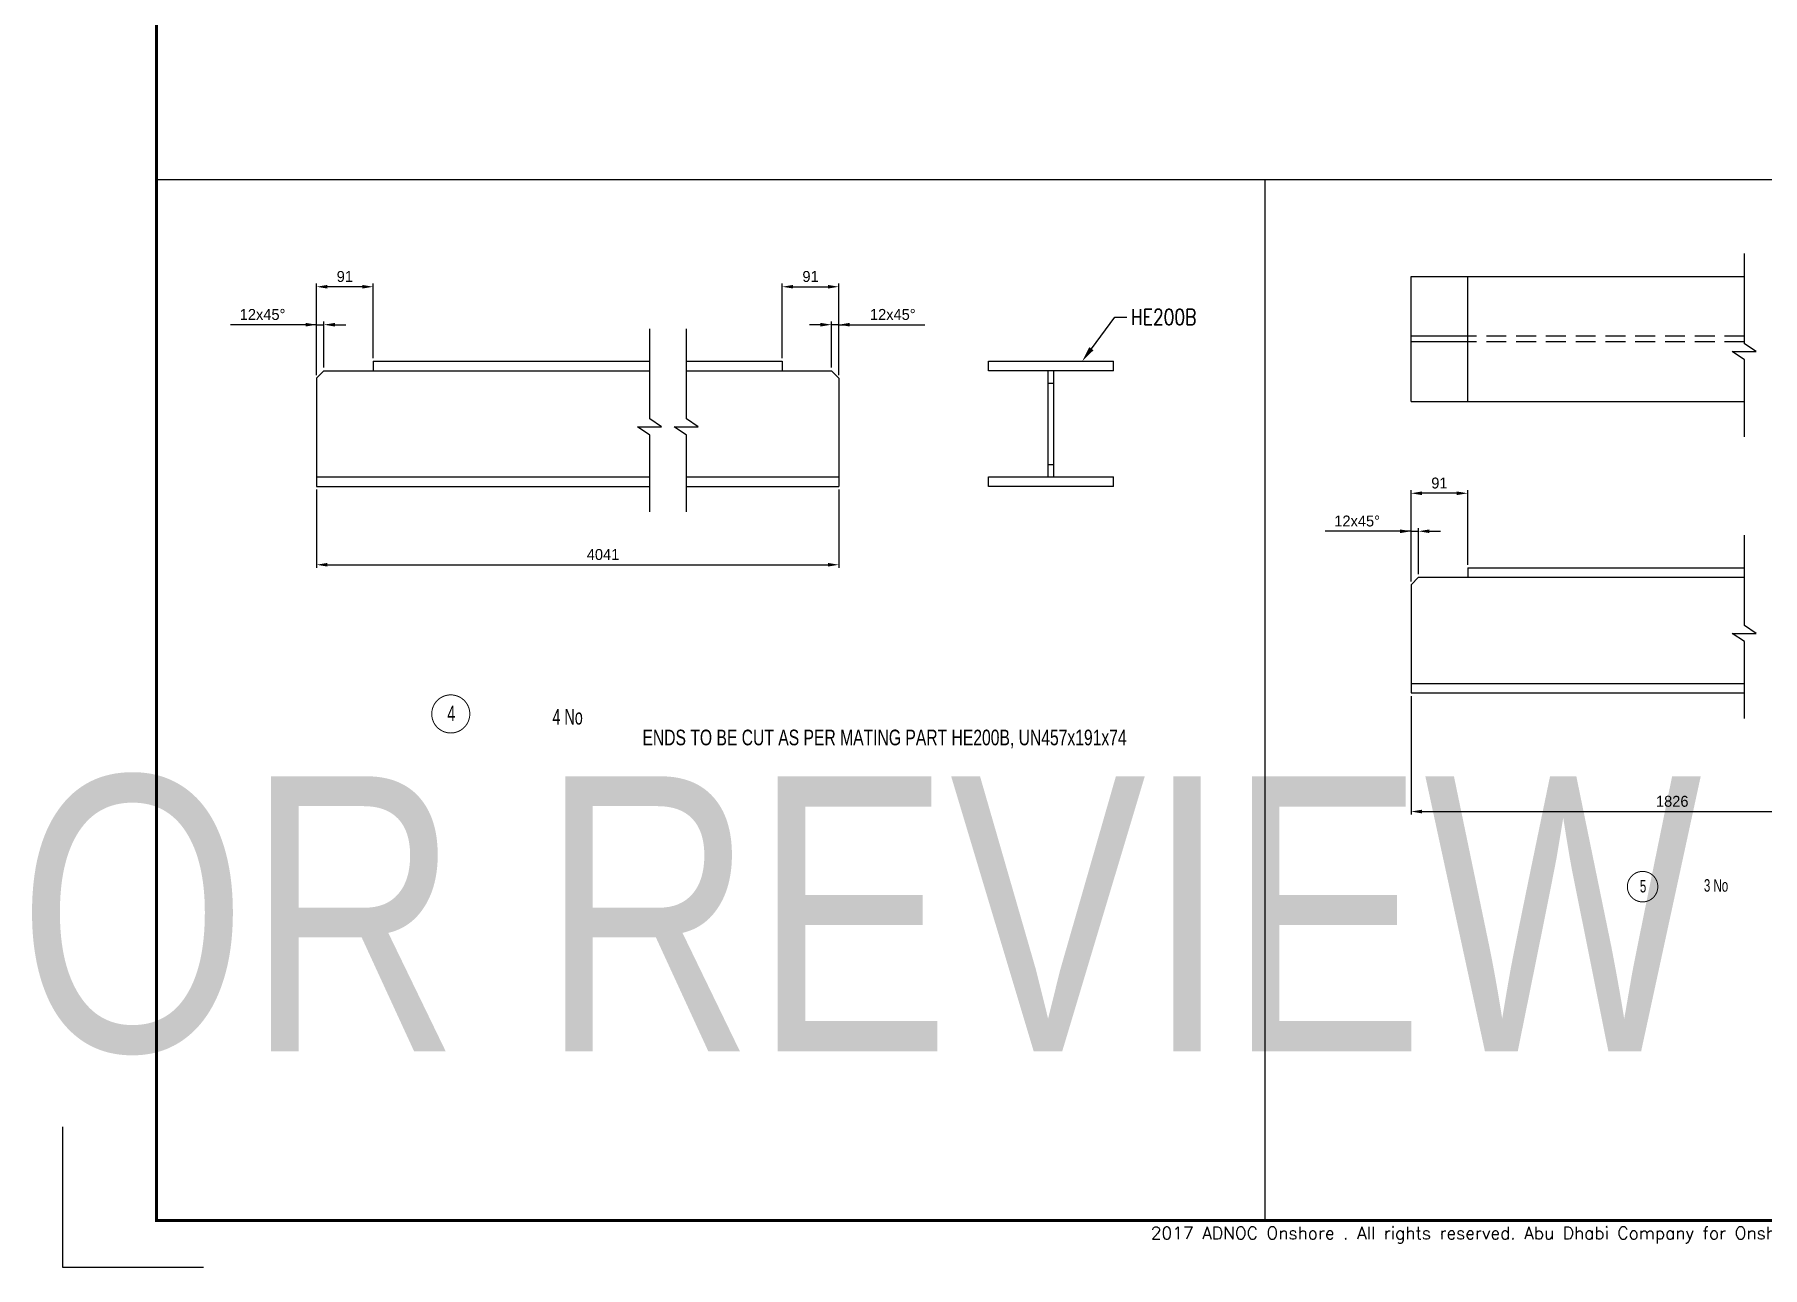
# Model space of a CAD drawing. Header units: millimetres. Extents: x 0 to 16187, y -20471 to 6290.
# Drawn here: x 5772 to 6325, y 1477 to 1871 of the extents above; entities that cross this region are included whole.
import ezdxf
from ezdxf import colors
from ezdxf.entities.mleader import LeaderData, LeaderLine
from ezdxf.enums import TextEntityAlignment as Align
from ezdxf.math import Vec2, Vec3

# ---------------------------------------------------------------- set-up
doc = ezdxf.new("R2018")
doc.units = ezdxf.units.MM
doc.header["$PDSIZE"] = -1
doc.linetypes.add('DASHED2', pattern=[9.525, 6.35, -3.175])
doc.layers.add('BORDER1', color=3, linetype='Continuous')
doc.layers.add('BORDER2', color=7, linetype='Continuous')
doc.styles.add('ROMANC', font='ROMANC', dxfattribs={"height": 5})
doc.styles.add('ROMANS', font='ROMANS.shx', dxfattribs={"width": 0.8})
doc.styles.add('ROMANT', font='ROMANT', dxfattribs={"height": 4})
doc.styles.add('SLDTEXTSTYLE0', font='TXT', dxfattribs={"width": 0.75})
doc.styles.add('SLDTEXTSTYLE2', font='TXT', dxfattribs={"width": 0.686449})
doc.dimstyles.new('AM_ISO', dxfattribs={"dimtxt": 3.5, "dimasz": 3.5, "dimexe": 1, "dimexo": 1, "dimgap": 1.5, "dimtad": 1, "dimdsep": 46, "dimtxsty": 'Standard', "dimcen": 0, "dimclrd": 1, "dimclre": 1, "dimclrt": 1, "dimadec": 0, "dimazin": 2, "dimtp": 0.1, "dimtm": 0.1, "dimtfac": 0.71, "dimtdec": 3, "dimtmove": 0, "dimatfit": 3, "dimfxl": 1, "dimlwd": -1, "dimlwe": -1, "dimarcsym": 1})

# ---------------------------------------------------------------- blocks, each defined once
blk = doc.blocks.new('*D1763')
at = {"color": 1, "linetype": 'ByBlock'}
for p, q in [((6379.44, 1666.71), (6379.44, 1621.78)), ((6212.28, 1659.71), (6212.28, 1621.78)), ((6215.78, 1622.78), (6375.94, 1622.78))]:
    blk.add_line(p, q, dxfattribs=at)
at = {"color": 1}
for points in [[(6215.78, 1623.36), (6215.78, 1622.19), (6212.28, 1622.78)], [(6375.94, 1622.19), (6375.94, 1623.36), (6379.44, 1622.78)]]:
    blk.add_solid(points, dxfattribs=at)
at = {"layer": 'Defpoints', "color": 0}
for p in [(6379.44, 1667.71), (6212.28, 1660.71), (6379.44, 1622.78)]:
    blk.add_point(p, dxfattribs=at)
at = {"color": 1, "insert": (6295.86, 1626.03), "char_height": 3.5, "attachment_point": 5}
blk.add_mtext('1826', dxfattribs=at)
blk = doc.blocks.new('*D1766')
at = {"color": 1, "linetype": 'ByBlock'}
for p, q in [((6212.28, 1696.31), (6212.28, 1725.57)), ((6230.42, 1701.71), (6230.42, 1725.57)), ((6226.92, 1724.57), (6215.78, 1724.57))]:
    blk.add_line(p, q, dxfattribs=at)
at = {"color": 1}
for points in [[(6215.78, 1725.15), (6215.78, 1723.98), (6212.28, 1724.57)], [(6226.92, 1723.98), (6226.92, 1725.15), (6230.42, 1724.57)]]:
    blk.add_solid(points, dxfattribs=at)
at = {"layer": 'Defpoints', "color": 0}
for p in [(6212.28, 1724.57), (6230.42, 1700.71), (6212.28, 1695.31)]:
    blk.add_point(p, dxfattribs=at)
at = {"color": 1, "insert": (6221.35, 1727.82), "char_height": 3.5, "attachment_point": 5}
blk.add_mtext('91', dxfattribs=at)
blk = doc.blocks.new('*D1769')
at = {"color": 1, "linetype": 'ByBlock'}
for p, q in [((6212.28, 1712.42), (6184.78, 1712.42)), ((6208.78, 1712.42), (6205.28, 1712.42)), ((6212.28, 1696.31), (6212.28, 1713.42)), ((6212.28, 1712.42), (6214.68, 1712.42)), ((6214.68, 1698.71), (6214.68, 1713.42)), ((6218.18, 1712.42), (6221.68, 1712.42))]:
    blk.add_line(p, q, dxfattribs=at)
at = {"color": 1}
for points in [[(6208.78, 1711.84), (6208.78, 1713), (6212.28, 1712.42)], [(6218.18, 1713), (6218.18, 1711.84), (6214.68, 1712.42)]]:
    blk.add_solid(points, dxfattribs=at)
at = {"layer": 'Defpoints', "color": 0}
for p in [(6214.68, 1712.42), (6214.68, 1697.71), (6212.28, 1695.31)]:
    blk.add_point(p, dxfattribs=at)
at = {"color": 1, "insert": (6195.03, 1715.67), "char_height": 3.5, "attachment_point": 5}
blk.add_mtext('12x45%%D', dxfattribs=at)
blk = doc.blocks.new('*U609')
at = {"layer": 'BORDER1', "color": 154, "true_color": 0x1859a9, "const_width": 1}
blk.add_lwpolyline([(1.81, 811), (1144, 811), (1144, 0), (0, 0), (0, 811)], close=True, dxfattribs=at)
at = {"layer": 'BORDER2'}
blk.add_lwpolyline([(15, -15), (-30, -15), (-30, 30)], dxfattribs=at)
at = {"layer": 'BORDER2', "color": 154, "true_color": 0x1859a9, "style": 'ROMANS'}
blk.add_text('2017 ADNOC Onshore . All rights reserved. Abu Dhabi Company for Onshore Petroleum Operations Ltd. Restricted Circulation', height=4, dxfattribs=at).set_placement((489.5, -2), align=Align.TOP_CENTER)
at = {"layer": 'BORDER2', "flags": 8}
for tag, height, style, p in [('REV-A', 3.24, 'ROMANS', (986.93, 140.25)), ('RE-A', 8.06, 'ROMANT', (1084.63, 7.17))]:
    blk.add_attdef(tag, text='', height=height, dxfattribs=dict(at, style=style)).set_placement(p, align=Align.CENTER)
at = {"layer": 'BORDER2', "style": 'ROMANS', "width": 3.830216}
blk.add_attdef('DATE-A', text='', height=3.24, dxfattribs=at).set_placement((995.51, 140.25), (1008.51, 140.25), align=Align.FIT)
at = {"layer": 'BORDER2'}
for tag, height, style, p in [('DRN-A', 3.24, 'ROMANS', (1018.38, 140.25)), ('CHD-A', 3.24, 'ROMANS', (1032.35, 140.25)), ('APD-A', 3.24, 'ROMANS', (1046.64, 140.25)), ('CONS_CONT_VEND', 4.2, 'ROMANC', (1061.39, 72.83))]:
    blk.add_attdef(tag, text='', height=height, dxfattribs=dict(at, style=style)).set_placement(p, align=Align.CENTER)
at = {"layer": 'BORDER2', "style": 'ROMANS', "width": 0.8}
for tag, p, height in [('1:X', (997.23, 122.55), 3.5), ('LOC', (1042.74, 122.55), 3.5), ('PROJ_NO', (1118.64, 122.55), 3.5), ('CONS_DRG_NO', (1011, 63), 3)]:
    blk.add_attdef(tag, p, '', height=height, dxfattribs=at)
at = {"layer": 'BORDER2', "lineweight": 30, "width": 0.8, "flags": 104}
blk.add_attdef('COMMENTS-A', text='', height=2.2, dxfattribs=at).set_placement((1055.21, 142.07), align=Align.MIDDLE_LEFT)
at = {"layer": 'BORDER2', "style": 'ROMANS', "width": 0.8}
for tag, p in [('PROJECT_TITLE_1', (1061.07, 55.35)), ('PROJECT_TITLE_2', (1061.07, 49.3))]:
    blk.add_attdef(tag, text='', height=3.5, dxfattribs=at).set_placement(p, align=Align.MIDDLE)
at = {"layer": 'BORDER2', "style": 'ROMANT', "width": 0.8}
for tag, p in [('DRG_TITLE_1', (1061.07, 36.31)), ('DRG_TITLE_2', (1061.07, 28.31)), ('DRG_TITLE_3', (1061.07, 20.31))]:
    blk.add_attdef(tag, text='', height=5, dxfattribs=at).set_placement(p, align=Align.CENTER)
at = {"layer": 'BORDER2', "style": 'ROMANT'}
for tag, p in [('AR', (995, 7.17)), ('PA', (1011.74, 7.17)), ('DC', (1028.45, 7.17)), ('TS', (1120.84, 7.17))]:
    blk.add_attdef(tag, p, '', height=8.06, dxfattribs=at)
for tag, p in [('SRNO', (1074.7, 7.17)), ('SH', (1115.8, 7.18))]:
    blk.add_attdef(tag, text='', height=8.06, dxfattribs=at).set_placement(p, align=Align.RIGHT)
at = {"layer": 'BORDER2', "style": 'ROMANS', "flags": 2}
blk.add_attdef('TB_VERSION', text='', height=2, dxfattribs=at).set_placement((1, -1), align=Align.TOP_LEFT)
blk = doc.blocks.new('*D5015')
at = {"color": 1, "linetype": 'ByBlock'}
for p, q in [((5862.04, 1725.77), (5862.04, 1700.71)), ((6029.2, 1725.77), (6029.2, 1700.71)), ((5865.54, 1701.71), (6025.7, 1701.71))]:
    blk.add_line(p, q, dxfattribs=at)
at = {"color": 1}
for points in [[(5865.54, 1702.29), (5865.54, 1701.12), (5862.04, 1701.71)], [(6025.7, 1701.12), (6025.7, 1702.29), (6029.2, 1701.71)]]:
    blk.add_solid(points, dxfattribs=at)
at = {"layer": 'Defpoints', "color": 0}
for p in [(5862.04, 1726.77), (6029.2, 1726.77), (6029.2, 1701.71)]:
    blk.add_point(p, dxfattribs=at)
at = {"color": 1, "insert": (5953.73, 1704.96), "char_height": 3.5, "attachment_point": 5}
blk.add_mtext('4041', dxfattribs=at)
blk = doc.blocks.new('*D5018')
at = {"color": 1, "linetype": 'ByBlock'}
for p, q in [((5862.04, 1762.37), (5862.04, 1791.62)), ((5880.18, 1767.77), (5880.18, 1791.62)), ((5876.68, 1790.62), (5865.54, 1790.62))]:
    blk.add_line(p, q, dxfattribs=at)
at = {"color": 1}
for points in [[(5865.54, 1791.2), (5865.54, 1790.04), (5862.04, 1790.62)], [(5876.68, 1790.04), (5876.68, 1791.2), (5880.18, 1790.62)]]:
    blk.add_solid(points, dxfattribs=at)
at = {"layer": 'Defpoints', "color": 0}
for p in [(5862.04, 1790.62), (5880.18, 1766.77), (5862.04, 1761.37)]:
    blk.add_point(p, dxfattribs=at)
at = {"color": 1, "insert": (5871.11, 1793.87), "char_height": 3.5, "attachment_point": 5}
blk.add_mtext('91', dxfattribs=at)
blk = doc.blocks.new('*D5021')
at = {"color": 1, "linetype": 'ByBlock'}
for p, q in [((5862.04, 1778.48), (5834.54, 1778.48)), ((5858.54, 1778.48), (5855.04, 1778.48)), ((5862.04, 1762.37), (5862.04, 1779.48)), ((5862.04, 1778.48), (5864.44, 1778.48)), ((5864.44, 1764.77), (5864.44, 1779.48)), ((5867.94, 1778.48), (5871.44, 1778.48))]:
    blk.add_line(p, q, dxfattribs=at)
at = {"color": 1}
for points in [[(5858.54, 1777.89), (5858.54, 1779.06), (5862.04, 1778.48)], [(5867.94, 1779.06), (5867.94, 1777.89), (5864.44, 1778.48)]]:
    blk.add_solid(points, dxfattribs=at)
at = {"layer": 'Defpoints', "color": 0}
for p in [(5864.44, 1778.48), (5864.44, 1763.77), (5862.04, 1761.37)]:
    blk.add_point(p, dxfattribs=at)
at = {"color": 1, "insert": (5844.79, 1781.73), "char_height": 3.5, "attachment_point": 5}
blk.add_mtext('12x45%%D', dxfattribs=at)
blk = doc.blocks.new('*D5024')
at = {"color": 1, "linetype": 'ByBlock'}
for p, q in [((6011.06, 1767.77), (6011.06, 1791.62)), ((6029.2, 1762.37), (6029.2, 1791.62)), ((6014.56, 1790.62), (6025.7, 1790.62))]:
    blk.add_line(p, q, dxfattribs=at)
at = {"color": 1}
for points in [[(6014.56, 1791.2), (6014.56, 1790.04), (6011.06, 1790.62)], [(6025.7, 1790.04), (6025.7, 1791.2), (6029.2, 1790.62)]]:
    blk.add_solid(points, dxfattribs=at)
at = {"layer": 'Defpoints', "color": 0}
for p in [(6029.2, 1790.62), (6011.06, 1766.77), (6029.2, 1761.37)]:
    blk.add_point(p, dxfattribs=at)
at = {"color": 1, "insert": (6020.13, 1793.87), "char_height": 3.5, "attachment_point": 5}
blk.add_mtext('91', dxfattribs=at)
blk = doc.blocks.new('*D5025')
at = {"color": 1, "linetype": 'ByBlock'}
for p, q in [((6023.3, 1778.48), (6019.8, 1778.48)), ((6026.8, 1764.77), (6026.8, 1779.48)), ((6029.2, 1778.48), (6026.8, 1778.48)), ((6029.2, 1762.37), (6029.2, 1779.48)), ((6029.2, 1778.48), (6056.7, 1778.48)), ((6032.7, 1778.48), (6036.2, 1778.48))]:
    blk.add_line(p, q, dxfattribs=at)
at = {"color": 1}
for points in [[(6023.3, 1777.89), (6023.3, 1779.06), (6026.8, 1778.48)], [(6032.7, 1779.06), (6032.7, 1777.89), (6029.2, 1778.48)]]:
    blk.add_solid(points, dxfattribs=at)
at = {"layer": 'Defpoints', "color": 0}
for p in [(6026.8, 1778.48), (6026.8, 1763.77), (6029.2, 1761.37)]:
    blk.add_point(p, dxfattribs=at)
at = {"color": 1, "insert": (6046.45, 1781.73), "char_height": 3.5, "attachment_point": 5}
blk.add_mtext('12x45%%D', dxfattribs=at)

msp = doc.modelspace()

# ---------------------------------------------------------------- linework, layer by layer
for p, q in [((5810.8356, 1824.91327), (6789.8356, 1824.91327)), ((6165.5447, 1824.91327), (6165.5447, 1491.98256)), ((6318.96038, 1772.37069), (6318.96038, 1801.23452)), ((5968.72054, 1748.31927), (5968.72054, 1777.1831)), ((5980.44173, 1748.31927), (5980.44173, 1777.1831)), ((6318.96038, 1767.23375), (6315.02532, 1769.86174)), ((6315.02532, 1769.86174), (6322.69626, 1769.86174)), ((6322.69626, 1769.86174), (6318.96038, 1772.37069)), ((5864.43523, 1763.77012), (5862.03523, 1761.37012)), ((5864.43523, 1763.77012), (5968.72054, 1763.77012)), ((5880.17523, 1766.77012), (5968.72054, 1766.77012)), ((5880.17523, 1766.77012), (5880.17523, 1763.77012)), ((5980.44173, 1766.77012), (6011.05523, 1766.77012)), ((5980.44173, 1763.77012), (6026.79523, 1763.77012)), ((6011.05523, 1766.77012), (6011.05523, 1763.77012)), ((6026.79523, 1763.77012), (6029.19523, 1761.37012)), ((6318.96038, 1742.62856), (6318.96038, 1767.23375)), ((5862.03523, 1761.37012), (5862.03523, 1726.77012)), ((6029.19523, 1761.37012), (6029.19523, 1726.77012)), ((6096.12418, 1759.77012), (6097.92418, 1759.77012)), ((5972.45642, 1745.81032), (5968.72054, 1748.31927)), ((5984.17761, 1745.81032), (5980.44173, 1748.31927)), ((5968.72054, 1743.18233), (5964.78548, 1745.81032)), ((5964.78548, 1745.81032), (5972.45642, 1745.81032)), ((5968.72054, 1718.57714), (5968.72054, 1743.18233)), ((5980.44173, 1743.18233), (5976.50667, 1745.81032)), ((5976.50667, 1745.81032), (5984.17761, 1745.81032)), ((5980.44173, 1718.57714), (5980.44173, 1743.18233)), ((6096.12418, 1733.77012), (6097.92418, 1733.77012)), ((5862.03523, 1729.77012), (5968.72054, 1729.77012)), ((5862.03523, 1726.77012), (5968.72054, 1726.77012)), ((5980.44173, 1729.77012), (6029.19523, 1729.77012)), ((5980.44173, 1726.77012), (6029.19523, 1726.77012)), ((6318.96038, 1682.26388), (6318.96038, 1711.12772)), ((6214.67507, 1697.71473), (6212.27507, 1695.31473)), ((6214.67507, 1697.71473), (6318.96038, 1697.71473)), ((6230.41507, 1700.71473), (6318.96038, 1700.71473)), ((6230.41507, 1700.71473), (6230.41507, 1697.71473)), ((6212.27507, 1695.31473), (6212.27507, 1660.71473)), ((6322.69626, 1679.75494), (6318.96038, 1682.26388)), ((6318.96038, 1677.12694), (6315.02532, 1679.75494)), ((6315.02532, 1679.75494), (6322.69626, 1679.75494)), ((6318.96038, 1652.52176), (6318.96038, 1677.12694)), ((6212.27507, 1663.71473), (6318.96038, 1663.71473)), ((6212.27507, 1660.71473), (6318.96038, 1660.71473))]:
    msp.add_line(p, q)
at = {"color": 7, "linetype": 'Continuous', "lineweight": 25}
for p, q in [((6212.27507, 1793.8747), (6318.96038, 1793.8747)), ((6212.27507, 1753.8747), (6212.27507, 1793.8747)), ((6230.41507, 1753.8747), (6230.41507, 1793.8747)), ((6230.41507, 1774.7747), (6212.27507, 1774.7747)), ((6230.41507, 1772.9747), (6212.27507, 1772.9747)), ((6077.02418, 1766.77012), (6117.02418, 1766.77012)), ((6077.02418, 1763.77012), (6077.02418, 1766.77012)), ((6117.02418, 1763.77012), (6077.02418, 1763.77012)), ((6096.12418, 1729.77012), (6096.12418, 1763.77012)), ((6097.92418, 1729.77012), (6097.92418, 1763.77012)), ((6117.02418, 1763.77012), (6117.02418, 1766.77012)), ((6212.27507, 1753.8747), (6318.96038, 1753.8747)), ((6077.02418, 1729.77012), (6117.02418, 1729.77012)), ((6077.02418, 1726.77012), (6077.02418, 1729.77012)), ((6117.02418, 1726.77012), (6077.02418, 1726.77012)), ((6117.02418, 1726.77012), (6117.02418, 1729.77012))]:
    msp.add_line(p, q, dxfattribs=at)
at = {"color": 2, "linetype": 'DASHED2'}
for p, q in [((6318.96038, 1774.7747), (6230.41507, 1774.7747)), ((6318.96038, 1772.9747), (6230.41507, 1772.9747))]:
    msp.add_line(p, q, dxfattribs=at)
at = {"color": 2, "const_width": 0.3125}
msp.add_lwpolyline([(5911.09844, 1653.99406, 1), (5898.91094, 1653.99406, 1)], format="xyb", close=True, dxfattribs=at)
at = {"color": 2}
msp.add_lwpolyline([(6291.24729, 1598.75442, 0.3125, 0.3125, 1), (6281.49729, 1598.75442, 0.3125, 0.3125, 1)], format="xyseb", close=True, dxfattribs=at)

# ---------------------------------------------------------------- block references
at = {"layer": 'BORDER1'}
ref = msp.add_blockref('*U609', (4277.18689, 1491.98256), dxfattribs=at)
lines = msp.add_mtext('\\W0.80000;ISSUED FOR REVIEW\\P', dxfattribs={"layer": 'BORDER2', "insert": (5332.39685, 1634.05699), "char_height": 88, "attachment_point": 1})
ref.add_attrib('COMMENTS-A', '', (5332.39685, 1634.05699), dxfattribs={"flags": 104}).embed_mtext(lines)
msp.add_blockref('*U609', (5810.8356, 1491.98256), dxfattribs=at)

# ---------------------------------------------------------------- texts
at = {"color": 2, "lineweight": 25, "style": 'SLDTEXTSTYLE2', "width": 0.686449}
for s, p in [('4', (5905.17116, 1654.18703)), ('4 No', (5942.40399, 1653.10943))]:
    msp.add_text(s, height=5, dxfattribs=at).set_placement(p, align=Align.MIDDLE_CENTER)
at = {"style": 'SLDTEXTSTYLE0', "width": 0.75}
msp.add_text('ENDS TO BE CUT AS PER MATING PART HE200B, UN457x191x74', height=5, dxfattribs=at).set_placement((5966.33502, 1643.96425))
at = {"color": 2, "style": 'SLDTEXTSTYLE2', "width": 0.686449}
for s, p in [('5', (6286.5269, 1598.90879)), ('3 No', (6309.87384, 1599.14686))]:
    msp.add_text(s, height=4, dxfattribs=at).set_placement(p, align=Align.MIDDLE_CENTER)

# ---------------------------------------------------------------- dimensions: what is measured, and where the dimension line sits
for base, p1, p2, picture, middle in [((5862.03523, 1790.62099), (5880.17523, 1766.77012), (5862.03523, 1761.37012), '*D5018', (5871.10523, 1790.62099)), ((6212.27507, 1724.5656), (6230.41507, 1700.71473), (6212.27507, 1695.31473), '*D1766', (6221.34507, 1724.5656))]:
    dim = msp.add_linear_dim(base=base, p1=p1, p2=p2, dimstyle='AM_ISO', override={"dimtxt": 3.5, "dimdec": 0, "dimlfac": 5})
    dim.commit()
    dim.dimension.update_dxf_attribs({"geometry": picture, "text_midpoint": middle, "dimtype": 160})
dim = msp.add_linear_dim(base=(6029.19523, 1790.62099), p1=(6011.05523, 1766.77012), p2=(6029.19523, 1761.37012), angle=180, dimstyle='AM_ISO', override={"dimtxt": 3.5, "dimdec": 0, "dimlfac": 5})
dim.commit()
dim.dimension.update_dxf_attribs({"geometry": '*D5024', "text_midpoint": (6020.12523, 1790.62099), "dimtype": 160})
for base, p1, p2, text, override, picture, middle in [((5864.43523, 1778.47622), (5862.03523, 1761.37012), (5864.43523, 1763.77012), '<>x45%%D', {"dimtxt": 3.5, "dimdec": 0, "dimlfac": 5}, '*D5021', (5844.78523, 1778.47622)), ((6029.19523, 1701.70517), (5862.03523, 1726.77012), (6029.19523, 1726.77012), '4041', {"dimtxt": 3.5, "dimdec": 0, "dimlfac": 5, "dimtxsty": 'Standard'}, '*D5015', (5953.73057, 1701.70517)), ((6214.67507, 1712.42084), (6212.27507, 1695.31473), (6214.67507, 1697.71473), '<>x45%%D', {"dimtxt": 3.5, "dimdec": 0, "dimlfac": 5}, '*D1769', (6195.02507, 1712.42084)), ((6379.43507, 1622.77625), (6212.27507, 1660.71473), (6379.43507, 1667.71473), '1826', {"dimtxt": 3.5, "dimdec": 0, "dimlfac": 5, "dimtxsty": 'Standard'}, '*D1763', (6295.85507, 1622.77625))]:
    dim = msp.add_linear_dim(base=base, p1=p1, p2=p2, text=text, dimstyle='AM_ISO', override=override)
    dim.commit()
    dim.dimension.update_dxf_attribs({"geometry": picture, "text_midpoint": middle, "dimtype": 160})
dim = msp.add_linear_dim(base=(6026.79523, 1778.47622), p1=(6029.19523, 1761.37012), p2=(6026.79523, 1763.77012), angle=180, text='<>x45%%D', dimstyle='AM_ISO', override={"dimtxt": 3.5, "dimdec": 0, "dimlfac": 5})
dim.commit()
dim.dimension.update_dxf_attribs({"geometry": '*D5025', "text_midpoint": (6046.44523, 1778.47622), "dimtype": 160})

# ---------------------------------------------------------------- leaders
at = {"color": 1}
ml = msp.add_multileader_mtext('Standard', dxfattribs=at)
ml.set_content('HE200B', color=1, style='ROMANS')
ml.set_leader_properties()
ml.build(insert=Vec2(0, 0))
ml.multileader.update_dxf_attribs({"dogleg_length": 3.84358, "arrow_head_size": 5})
ctx = ml.context
ctx.base_point, ctx.char_height, ctx.arrow_head_size, ctx.landing_gap_size, ctx.plane_origin = Vec3(5998.86291, 1780.92148), 5, 5, 0.4, Vec3(57643.24936, -25708.47165)
ctx.text_align_type = 2
notes = []
notes.append((ctx, [(0, (1, 1, 0), (6117.46562, 1780.92148), (1, 0), 3.84358, [(0, [(6107.02418, 1766.77012)], 0, [])])]))
ctx.mtext.insert, ctx.mtext.width, ctx.mtext.alignment = Vec3(6143.5892, 1783.42148), 144.3262905, 3
for ctx, leaders in notes:
    for number, flags, end, landing, length, lines in leaders:
        leader = LeaderData()
        leader.index, (leader.has_last_leader_line, leader.has_dogleg_vector, leader.attachment_direction) = number, flags
        leader.last_leader_point, leader.dogleg_vector, leader.dogleg_length = Vec3(end), Vec3(landing), length
        for number, points, colour, breaks in lines:
            line = LeaderLine()
            line.index, line.vertices, line.color, line.breaks = number, Vec3.list(points), colors.encode_raw_color(colour), breaks
            leader.lines.append(line)
        ctx.leaders.append(leader)

doc.saveas('drawing.dxf')
